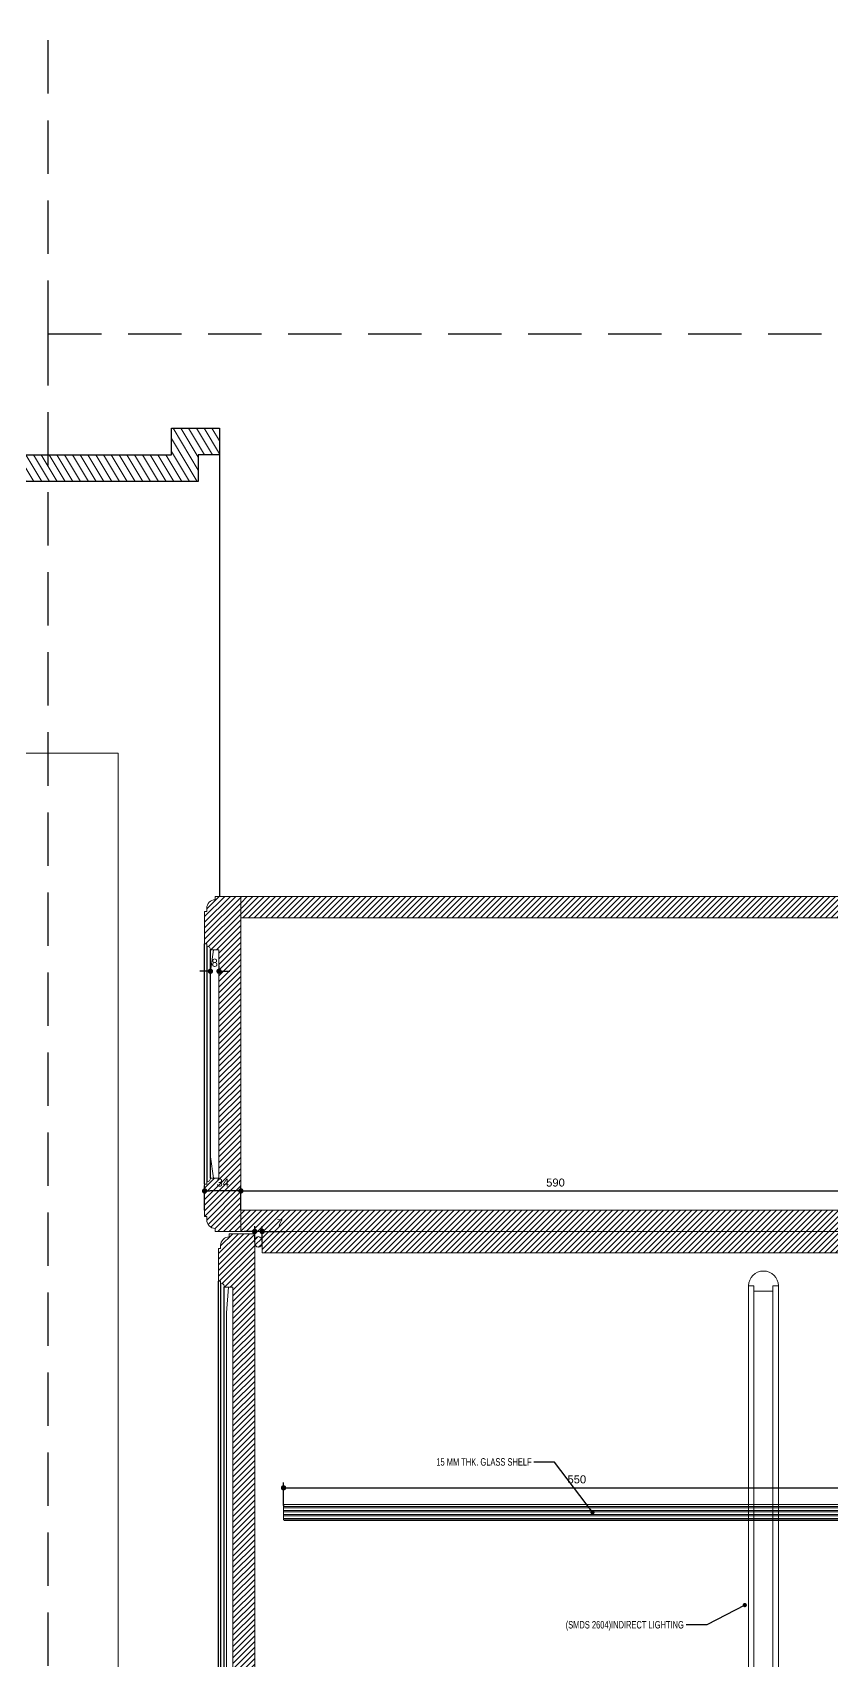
# Model space of a CAD drawing. Header units: inches. Extents: x 258415 to 640093, y 441672 to 945769.
# Drawn here: x 339421 to 340170, y 461619 to 463145 of the extents above; entities that cross this region are included whole.
import ezdxf

# ---------------------------------------------------------------- set-up
doc = ezdxf.new("R2010")
doc.units = ezdxf.units.IN
doc.header["$MEASUREMENT"] = 0
doc.linetypes.add('HIDDEN', pattern=[0.375, 0.25, -0.125])
for name, color, linetype, lineweight in [('CQ Glass', 4, 'Continuous', 0), ('CQ Gypsum Hatch', 8, 'Continuous', 20), ('CQ Hardware Accs.', 1, 'Continuous', 0), ('CQ Mirror-Glass', 4, 'Continuous', 0), ('CQ Wood', 30, 'Continuous', 0), ('CQ wooh hatch', 8, 'HIDDEN', 18)]:
    doc.layers.add(name, color=color, linetype=linetype, lineweight=lineweight)
for name, color, linetype in [('CQ Grg Gypsum', 41, 'Continuous'), ('CQ Light Elevation', 4, 'Continuous'), ('CQ SPOT DETAIL DIMENSION', 9, 'Continuous'), ('CQ spot detail elevation', 1, 'Continuous'), ('CQ SPOT DETAILS', 40, 'Continuous'), ('CQ text label', 3, 'Continuous')]:
    doc.layers.add(name, color=color, linetype=linetype)
doc.styles.add('DIM 50', font='romans.shx', dxfattribs={"width": 0.75, "height": 100})
doc.styles.get("Standard").update_dxf_attribs({"font": 'arial.ttf'})
doc.dimstyles.new('chester 5', dxfattribs={"dimscale": 0.05, "dimtxt": 150, "dimasz": 100, "dimexe": 100, "dimexo": 0, "dimgap": 80, "dimtad": 1, "dimdec": 0, "dimzin": 0, "dimdsep": 46, "dimtxsty": 'Standard', "dimblk": 'DOT', "dimcen": 100, "dimclrd": 1, "dimclre": 1, "dimclrt": 3, "dimadec": 0, "dimazin": 0, "dimtfac": 1, "dimtdec": 0, "dimtofl": 0, "dimtmove": 0, "dimatfit": 3, "dimfxl": 1, "dimtolj": 1, "dimtzin": 0, "dimlwd": -1, "dimarcsym": 0})
doc.dimstyles.get("Standard").update_dxf_attribs({"dimtxt": 0.18, "dimasz": 0.18, "dimexe": 0.18, "dimexo": 0.0625, "dimgap": 0.09, "dimtad": 0, "dimtih": 1, "dimtoh": 1, "dimdec": 4, "dimzin": 0, "dimdsep": 46, "dimtxsty": 'Standard', "dimcen": 0.09, "dimadec": 0, "dimazin": 0, "dimtfac": 1, "dimtdec": 4, "dimtofl": 0, "dimtmove": 0, "dimatfit": 3, "dimfxl": 1, "dimtolj": 1, "dimtzin": 0, "dimarcsym": 0})
pattern_1 = [(45, (-358387.7804, -459723.8323), (-2.65165043, 2.65165043), [])]

# ---------------------------------------------------------------- blocks, each defined once
blk = doc.blocks.new('FF12 french door elev')
at = {"layer": 'CQ Wood', "color": 32, "elevation": 0}
blk.add_lwpolyline([(342636.3, 459723.8), (342636.3, 462469.2), (343776.3, 462469.2), (343776.3, 459723.8)], dxfattribs=at)
blk = doc.blocks.new('A$C5cc251db')
at = {"layer": 'CQ Mirror-Glass', "lineweight": 0}
h = blk.add_hatch(dxfattribs=at)
h.set_pattern_fill('ANSI32', color=256, scale=10, angle=135)
h.set_pattern_definition([(7e-15, (26350.293, -5229.545), (7e-16, -3.75), []), (7e-15, (26351.543, -5228.295), (7e-16, -3.75), [])])
h.paths.add_polyline_path([(82.2, 2025.9), (630.2, 2025.9), (631.2, 2026.9), (631.2, 2039.9), (630.2, 2040.9), (82.2, 2040.9), (81.2, 2039.9), (81.2, 2026.9)])
at = {"layer": 'CQ wooh hatch', "linetype": 'ByBlock'}
h = blk.add_hatch(dxfattribs=at)
h.set_pattern_fill('ANSI31', color=256, scale=30)
h.set_pattern_definition(pattern_1)
h.paths.add_polyline_path([(41.2, 2611), (17.2, 2611), (17.2, 2608, 0.414214), (9.2, 2600), (9.2, 2597), (7.2, 2597), (7.2, 2566.6), (9.2, 2566.6), (9.2, 2564.6, -0.414214), (12.7, 2561), (20.7, 2561), (20.7, 2454), (41.2, 2454)])
edge = h.paths.add_edge_path()
edge.add_line((41.2, 2454), (41.2, 2297))
edge.add_line((41.2, 2297), (17.2, 2297))
edge.add_line((17.2, 2297), (17.2, 2300))
edge.add_arc((17.2, 2308), 8, 180, 270, ccw=False)
edge.add_line((9.2, 2308), (9.2, 2311))
edge.add_line((9.2, 2311), (7.2, 2311))
edge.add_line((7.2, 2311), (7.2, 2341.5))
edge.add_line((7.2, 2341.5), (9.2, 2341.5))
edge.add_line((9.2, 2341.5), (9.2, 2343.5))
edge.add_arc((9.2, 2347), 3.54, 270, 360)
edge.add_line((12.7, 2347), (20.7, 2347))
edge.add_line((20.7, 2347), (20.7, 2454))
h = blk.add_hatch(dxfattribs=at)
h.set_pattern_fill('ANSI31', color=256, scale=30)
h.set_pattern_definition(pattern_1)
h.paths.add_polyline_path([(651.2, 2611), (41.2, 2611), (41.2, 2591), (631.2, 2591), (631.2, 2317), (41.2, 2317), (41.2, 2297), (651.2, 2297)])
edge = h.paths.add_edge_path()
edge.add_line((651.2, 2297), (61.2, 2297))
edge.add_line((61.2, 2297), (61.2, 2288.1))
edge.add_ellipse((57.7, 2287.2), major_axis=(0, -5), ratio=0.706377, start_angle=0, end_angle=360)
edge.add_line((61.2, 2286.2), (61.2, 2277))
edge.add_line((61.2, 2277), (631.2, 2277))
edge.add_line((631.2, 2277), (631.2, 921))
edge.add_line((631.2, 921), (61.2, 921))
edge.add_line((61.2, 921), (61.2, 901))
edge.add_line((61.2, 901), (651.2, 901))
edge.add_line((651.2, 901), (651.2, 2297))
h.paths.add_polyline_path([(651.2, 901), (61.2, 901), (61.2, 881), (631.2, 881), (631.2, 170), (61.2, 170), (61.2, 150), (651.2, 150)])
h.paths.add_polyline_path([(651.2, 150), (61.2, 150), (56.2, 150), (56.2, 0), (76.2, 0), (76.2, 130), (631.2, 130), (631.2, 0), (651.2, 0)])
h = blk.add_hatch(dxfattribs=at)
h.set_pattern_fill('ANSI31', color=256, scale=30)
h.set_pattern_definition(pattern_1)
edge = h.paths.add_edge_path()
edge.add_line((54.2, 1599), (54.2, 903))
edge.add_line((54.2, 903), (30.2, 903))
edge.add_line((30.2, 903), (30.2, 906))
edge.add_arc((30.2, 914), 8, 180, 270, ccw=False)
edge.add_line((22.2, 914), (22.2, 917))
edge.add_line((22.2, 917), (20.2, 917))
edge.add_line((20.2, 917), (20.2, 947.5))
edge.add_line((20.2, 947.5), (22.2, 947.5))
edge.add_line((22.2, 947.5), (22.2, 949.5))
edge.add_arc((22.2, 953), 3.54, 270, 360)
edge.add_line((25.7, 953), (33.7, 953))
edge.add_line((33.7, 953), (33.7, 1599))
edge.add_line((33.7, 1599), (33.7, 2245))
edge.add_line((33.7, 2245), (25.7, 2245))
edge.add_arc((22.2, 2245), 3.54, 0, 90)
edge.add_line((22.2, 2248.6), (22.2, 2250.6))
edge.add_line((22.2, 2250.6), (20.2, 2250.6))
edge.add_line((20.2, 2250.6), (20.2, 2281))
edge.add_line((20.2, 2281), (22.2, 2281))
edge.add_line((22.2, 2281), (22.2, 2284))
edge.add_arc((30.2, 2284), 8, 90, 180, ccw=False)
edge.add_line((30.2, 2292), (30.2, 2295))
edge.add_line((30.2, 2295), (54.2, 2295))
edge.add_line((54.2, 2295), (54.2, 1599))
at = {"layer": 'CQ Glass', "elevation": 0}
blk.add_lwpolyline([(27.7, 977.2), (29.7, 953), (33.7, 953), (33.7, 2245), (29.7, 2245), (27.7, 2220.8)], close=True, dxfattribs=at)
at = {"layer": 'CQ Hardware Accs.', "color": 2}
blk.add_ellipse((57.7, 2287.2, 0), major_axis=(0, -5), ratio=0.706377, dxfattribs=at)
at = {"layer": 'CQ Light Elevation', "lineweight": 0, "elevation": 0}
blk.add_lwpolyline([(517.2, 2246), (522.3, 2246), (522.3, 2241), (540.1, 2241), (540.1, 2246), (545.2, 2246, 1), (517.2, 2246, 0.928452), (517.2, 2246, 0.090619)], format="xyb", dxfattribs=at)
for points in [[(517.2, 2246), (517.2, 2175.8), (517.2, 952.5)], [(545.2, 2246), (545.2, 2175.8), (545.2, 952.5)]]:
    blk.add_lwpolyline(points, dxfattribs=at)
blk.add_lwpolyline([(522.3, 2175.8), (522.3, 957.5), (540.1, 957.5), (540.1, 2175.8), (540.1, 2241), (522.3, 2241)], close=True, dxfattribs=at)
at = {"layer": 'CQ Mirror-Glass', "ltscale": 1000, "elevation": 0}
for points in [[(12.7, 2454), (12.7, 2541), (15.7, 2561), (20.7, 2561), (20.7, 2454)], [(12.7, 2454), (12.7, 2367), (15.7, 2347), (20.7, 2347), (20.7, 2454)]]:
    blk.add_lwpolyline(points, dxfattribs=at)
at = {"layer": 'CQ Mirror-Glass', "lineweight": 0, "elevation": 0}
blk.add_lwpolyline([(82.2, 2026.2), (630.2, 2026.2), (631.2, 2027.2), (631.2, 2040.2), (630.2, 2041.2), (82.2, 2041.2), (81.2, 2040.2), (81.2, 2027.2)], close=True, dxfattribs=at)
at = {"layer": 'CQ SPOT DETAIL DIMENSION', "color": 8}
for p, q in [((20.2, 947.5, 0), (20.2, 2250.6, 0)), ((22.2, 2248.6, 0), (22.2, 949.5, 0)), ((25.7, 953, 0), (25.7, 2245, 0))]:
    blk.add_line(p, q, dxfattribs=at)
at = {"layer": 'CQ SPOT DETAILS', "color": 8}
for p, q in [((7.2, 2341.5, 0), (7.2, 2566.6, 0)), ((9.2, 2564.6, 0), (9.2, 2343.5, 0)), ((12.7, 2347, 0), (12.7, 2561.5, 0))]:
    blk.add_line(p, q, dxfattribs=at)
at = {"layer": 'CQ Wood', "elevation": 0}
for points in [[(41.2, 2454), (41.2, 2611), (17.2, 2611), (17.2, 2608, 0.414214), (9.2, 2600), (9.2, 2597), (7.2, 2597), (7.2, 2566.6), (9.2, 2566.6), (9.2, 2564.6, -0.414214), (12.7, 2561), (20.7, 2561), (20.7, 2454)], [(41.2, 2454), (41.2, 2297), (17.2, 2297), (17.2, 2300, -0.414214), (9.2, 2308), (9.2, 2311), (7.2, 2311), (7.2, 2341.5), (9.2, 2341.5), (9.2, 2343.5, 0.414214), (12.7, 2347), (20.7, 2347), (20.7, 2454)], [(54.2, 1599), (54.2, 2295), (30.2, 2295), (30.2, 2292, 0.414214), (22.2, 2284), (22.2, 2281), (20.2, 2281), (20.2, 2250.6), (22.2, 2250.6), (22.2, 2248.6, -0.414214), (25.7, 2245), (33.7, 2245), (33.7, 1599)]]:
    blk.add_lwpolyline(points, format="xyb", dxfattribs=at)
for points in [[(41.2, 2591), (41.2, 2611), (651.2, 2611), (651.2, 2297), (41.2, 2297), (41.2, 2317), (631.2, 2317), (631.2, 2591), (41.2, 2591)], [(61.2, 2297), (651.2, 2297), (651.2, 901), (61.2, 901), (61.2, 921), (631.2, 921), (631.2, 2277), (61.2, 2277), (61.2, 2297)]]:
    blk.add_lwpolyline(points, dxfattribs=at)
blk = doc.blocks.new('_Dot')
at = {"color": 0, "linetype": 'ByBlock', "lineweight": -2}
blk.add_line((-0.5, 0), (-1, 0), dxfattribs=at)
at = {"color": 0, "linetype": 'ByBlock', "const_width": 0.5}
blk.add_lwpolyline([(-0.25, 0, 1), (0.25, 0, 1)], format="xyb", close=True, dxfattribs=at)
blk = doc.blocks.new('*D1581')
at = {"layer": 'CQ SPOT DETAILS', "color": 1, "lineweight": -2, "transparency": 16777216}
for p, q in [((339616.3, 462040.9), (339616.3, 462063.9)), ((340206.3, 462040.9), (340206.3, 462063.9))]:
    blk.add_line(p, q, dxfattribs=at)
at = {"layer": 'CQ SPOT DETAILS', "color": 1, "transparency": 16777216}
blk.add_line((339621.3, 462058.9), (340201.3, 462058.9), dxfattribs=at)
at = {"layer": 'Defpoints', "color": 0, "transparency": 16777216}
for p in [(340206.3, 462058.9), (339616.3, 462040.9, 0), (340206.3, 462040.9, 0)]:
    blk.add_point(p, dxfattribs=at)
at = {"layer": 'CQ SPOT DETAILS', "color": 1, "transparency": 16777216, "xscale": 5, "yscale": 5, "zscale": 5, "rotation": 180}
blk.add_blockref('_Dot', (339616.3, 462058.9), dxfattribs=at)
at = {"layer": 'CQ SPOT DETAILS', "color": 1, "transparency": 16777216, "xscale": 5, "yscale": 5, "zscale": 5}
blk.add_blockref('_Dot', (340206.3, 462058.9), dxfattribs=at)
at = {"layer": 'CQ SPOT DETAILS', "color": 3, "transparency": 16777216, "insert": (339911.3, 462066.7), "char_height": 7.5, "attachment_point": 5}
blk.add_mtext('\\A1;590', dxfattribs=at)
blk = doc.blocks.new('*D1583')
at = {"layer": 'CQ SPOT DETAILS', "color": 1, "lineweight": -2, "transparency": 16777216}
for p, q in [((339582.3, 462040.9), (339582.3, 462063.9)), ((339616.3, 462040.9), (339616.3, 462063.9))]:
    blk.add_line(p, q, dxfattribs=at)
at = {"layer": 'CQ SPOT DETAILS', "color": 1, "transparency": 16777216}
blk.add_line((339611.3, 462058.9), (339587.3, 462058.9), dxfattribs=at)
at = {"layer": 'Defpoints', "color": 0, "transparency": 16777216}
for p in [(339582.3, 462058.9), (339582.3, 462040.9, 0), (339616.3, 462040.9)]:
    blk.add_point(p, dxfattribs=at)
at = {"layer": 'CQ SPOT DETAILS', "color": 1, "transparency": 16777216, "xscale": 5, "yscale": 5, "zscale": 5, "rotation": 180}
blk.add_blockref('_Dot', (339582.3, 462058.9), dxfattribs=at)
at = {"layer": 'CQ SPOT DETAILS', "color": 1, "transparency": 16777216, "xscale": 5, "yscale": 5, "zscale": 5}
blk.add_blockref('_Dot', (339616.3, 462058.9), dxfattribs=at)
at = {"layer": 'CQ SPOT DETAILS', "color": 3, "transparency": 16777216, "insert": (339599.3, 462066.7), "char_height": 7.5, "attachment_point": 5}
blk.add_mtext('\\A1;34', dxfattribs=at)
blk = doc.blocks.new('*D1584')
at = {"layer": 'CQ SPOT DETAILS', "color": 1, "lineweight": -2, "transparency": 16777216}
for p, q in [((339629.3, 462011), (339629.3, 462025.9)), ((339636.3, 462011), (339636.3, 462025.9))]:
    blk.add_line(p, q, dxfattribs=at)
at = {"layer": 'CQ SPOT DETAILS', "color": 1, "transparency": 16777216}
for p, q in [((339624.3, 462020.9), (339619.3, 462020.9)), ((339641.3, 462020.9), (339659.2, 462020.9))]:
    blk.add_line(p, q, dxfattribs=at)
at = {"layer": 'Defpoints', "color": 0, "transparency": 16777216}
for p in [(339629.3, 462011, 0), (339636.3, 462020.9), (339636.3, 462011, 0)]:
    blk.add_point(p, dxfattribs=at)
at = {"layer": 'CQ SPOT DETAILS', "color": 1, "transparency": 16777216, "xscale": 5, "yscale": 5, "zscale": 5}
blk.add_blockref('_Dot', (339629.3, 462020.9), dxfattribs=at)
at = {"layer": 'CQ SPOT DETAILS', "color": 1, "transparency": 16777216, "xscale": 5, "yscale": 5, "zscale": 5, "rotation": 180}
blk.add_blockref('_Dot', (339636.3, 462020.9), dxfattribs=at)
at = {"layer": 'CQ SPOT DETAILS', "color": 3, "transparency": 16777216, "insert": (339652.8, 462028.6), "char_height": 7.5, "attachment_point": 5}
blk.add_mtext('\\A1;7', dxfattribs=at)
blk = doc.blocks.new('*D1586')
at = {"layer": 'CQ SPOT DETAILS', "color": 1, "lineweight": -2, "transparency": 16777216}
for p, q in [((339656.3, 461764), (339656.3, 461785.6)), ((340206.3, 461764), (340206.3, 461785.6))]:
    blk.add_line(p, q, dxfattribs=at)
at = {"layer": 'CQ SPOT DETAILS', "color": 1, "transparency": 16777216}
blk.add_line((339661.3, 461780.6), (340201.3, 461780.6), dxfattribs=at)
at = {"layer": 'Defpoints', "color": 0, "transparency": 16777216}
for p in [(340206.3, 461780.6), (339656.3, 461764, 0), (340206.3, 461764, 0)]:
    blk.add_point(p, dxfattribs=at)
at = {"layer": 'CQ SPOT DETAILS', "color": 1, "transparency": 16777216, "xscale": 5, "yscale": 5, "zscale": 5, "rotation": 180}
blk.add_blockref('_Dot', (339656.3, 461780.6), dxfattribs=at)
at = {"layer": 'CQ SPOT DETAILS', "color": 1, "transparency": 16777216, "xscale": 5, "yscale": 5, "zscale": 5}
blk.add_blockref('_Dot', (340206.3, 461780.6), dxfattribs=at)
at = {"layer": 'CQ SPOT DETAILS', "color": 3, "transparency": 16777216, "insert": (339931.3, 461788.5), "char_height": 7.5, "attachment_point": 5}
blk.add_mtext('\\A1;550', dxfattribs=at)
blk = doc.blocks.new('*D1588')
at = {"layer": 'CQ SPOT DETAILS', "color": 1, "lineweight": -2, "transparency": 16777216}
for p, q in [((339587.8, 462264.8), (339587.8, 462269.8)), ((339595.8, 462264.8), (339595.8, 462269.8))]:
    blk.add_line(p, q, dxfattribs=at)
at = {"layer": 'CQ SPOT DETAILS', "color": 1, "transparency": 16777216}
for p, q in [((339582.8, 462264.8), (339577.8, 462264.8)), ((339600.8, 462264.8), (339605.8, 462264.8))]:
    blk.add_line(p, q, dxfattribs=at)
at = {"layer": 'Defpoints', "color": 0, "transparency": 16777216}
for p in [(339587.8, 462264.8, 0), (339595.8, 462264.8, 0), (339595.8, 462264.8)]:
    blk.add_point(p, dxfattribs=at)
at = {"layer": 'CQ SPOT DETAILS', "color": 1, "transparency": 16777216, "xscale": 5, "yscale": 5, "zscale": 5}
blk.add_blockref('_Dot', (339587.8, 462264.8), dxfattribs=at)
at = {"layer": 'CQ SPOT DETAILS', "color": 1, "transparency": 16777216, "xscale": 5, "yscale": 5, "zscale": 5, "rotation": 180}
blk.add_blockref('_Dot', (339595.8, 462264.8), dxfattribs=at)
at = {"layer": 'CQ SPOT DETAILS', "color": 3, "transparency": 16777216, "insert": (339591.8, 462272.7), "char_height": 7.5, "attachment_point": 5}
blk.add_mtext('\\A1;8', dxfattribs=at)

msp = doc.modelspace()

# ---------------------------------------------------------------- hatches: boundary and pattern name
at = {"layer": 'CQ Gypsum Hatch'}
h = msp.add_hatch(dxfattribs=at)
h.set_pattern_fill('ANSI31', color=256, scale=50, angle=76.028577, style=0)
h.set_pattern_definition([(121.0285767, (-6464.915, -0.0223), (-5.35568947, -3.22165956), [])])
edge = h.paths.add_edge_path()
edge.add_line((338261.279, 462748.832), (339551.273, 462748.832))
edge.add_line((339551.273, 462748.832), (339551.273, 462773.832))
edge.add_line((339551.273, 462773.832), (339596.273, 462773.832))
edge.add_line((339596.273, 462773.832), (339596.273, 462748.832))
edge.add_line((339596.273, 462748.832), (339576.273, 462748.832))
edge.add_line((339576.273, 462748.832), (339576.273, 462723.832))
edge.add_line((339576.273, 462723.832), (338236.279, 462723.832))
edge.add_line((338236.279, 462723.832), (338236.279, 462748.832))
edge.add_line((338236.279, 462748.832), (338216.279, 462748.832))
edge.add_line((338216.279, 462748.832), (338216.279, 462773.832))
edge.add_line((338216.279, 462773.832), (338261.279, 462773.832))
edge.add_line((338261.279, 462773.832), (338261.279, 462748.832))
edge.add_line((338261.279, 462748.832), (339551.273, 462748.832))

# ---------------------------------------------------------------- linework, layer by layer
at = {"layer": 'CQ Grg Gypsum', "elevation": 0}
msp.add_lwpolyline([(338261.279, 462748.832), (339551.273, 462748.832), (339551.273, 462773.832), (339596.273, 462773.832), (339596.273, 462748.832), (339576.273, 462748.832), (339576.273, 462723.832), (338236.279, 462723.832), (338236.279, 462748.832), (338216.279, 462748.832), (338216.279, 462773.832), (338261.279, 462773.832), (338261.279, 462748.832), (339551.273, 462748.832)], dxfattribs=at)
at = {"layer": 'CQ SPOT DETAIL DIMENSION', "color": 8}
msp.add_line((339596.273, 462748.832, 0), (339596.273, 462334.849, 0), dxfattribs=at)
at = {"layer": 'CQ spot detail elevation', "color": 3, "linetype": 'HIDDEN', "ltscale": 200}
msp.add_lwpolyline([(339435.684, 462862.404), (339435.684, 463701.809)], dxfattribs=at)
msp.add_lwpolyline([(339435.684, 462862.404), (340326.887, 462862.404), (340326.887, 459663.76), (339435.684, 459663.76)], close=True, dxfattribs=at)

# ---------------------------------------------------------------- block references
at = {"layer": 'CQ SPOT DETAIL DIMENSION'}
msp.add_blockref('FF12 french door elev', (-4275.062, 0, 0), dxfattribs=at)
at = {"layer": 'CQ SPOT DETAIL DIMENSION', "color": 8}
msp.add_blockref('A$C5cc251db', (339575.073, 459723.832), dxfattribs=at)

# ---------------------------------------------------------------- texts
at = {"layer": 'CQ text label', "ltscale": 500, "char_height": 7, "width": 1400.54419, "attachment_point": 1, "style": 'DIM 50'}
for s, insert in [('\\pxqr;{\\fCityBlueprint|b0|i0|c2|p2;15 MM THK. GLASS SHELF}', (338488.341, 461808.382, 0)), ('\\pxqr;{\\fCityBlueprint|b0|i0|c2|p2;(SMDS 2604)INDIRECT LIGHTING}', (338631.112, 461655.765, 0))]:
    msp.add_mtext(s, dxfattribs=dict(at, insert=insert))

# ---------------------------------------------------------------- dimensions: what is measured, and where the dimension line sits
at = {"layer": 'CQ SPOT DETAILS', "color": 8}
dim = msp.add_linear_dim(base=(339595.803, 462264.849), p1=(339587.803, 462264.849, 0), p2=(339595.803, 462264.849, 0), dimstyle='chester 5', dxfattribs=at)
dim.commit()
dim.dimension.update_dxf_attribs({"geometry": '*D1588', "text_midpoint": (339591.803, 462264.849), "dimtype": 160})
for base, p1, p2, picture, middle in [((339582.268, 462058.89), (339616.268, 462040.855), (339582.268, 462040.855, 0), '*D1583', (339599.268, 462066.722)), ((340206.268, 462058.89), (339616.268, 462040.855, 0), (340206.268, 462040.855, 0), '*D1581', (339911.268, 462066.719)), ((339636.345, 462020.855), (339629.282, 462011.017, 0), (339636.345, 462011.017, 0), '*D1584', (339652.773, 462028.605)), ((340206.27, 461780.622), (339656.27, 461763.995, 0), (340206.27, 461763.995, 0), '*D1586', (339931.27, 461788.452))]:
    dim = msp.add_linear_dim(base=base, p1=p1, p2=p2, dimstyle='chester 5', dxfattribs=at)
    dim.commit()
    dim.dimension.update_dxf_attribs({"geometry": picture, "text_midpoint": middle})

# ---------------------------------------------------------------- leaders
at = {"layer": 'CQ SPOT DETAILS', "color": 1}
for points in [[(339945.995, 461757.645, 0), (339910.508, 461804.711, 0), (339891.114, 461804.711, 0)], [(340088.765, 461670.686, 0), (340053.278, 461652.094, 0), (340033.884, 461652.094, 0)]]:
    msp.add_leader(points, dimstyle='Standard', override={"dimasz": 4, "dimldrblk": 'Dot', "dimfxl": 0.1, "dimarcsym": 2}, dxfattribs=at)

doc.saveas('drawing.dxf')
